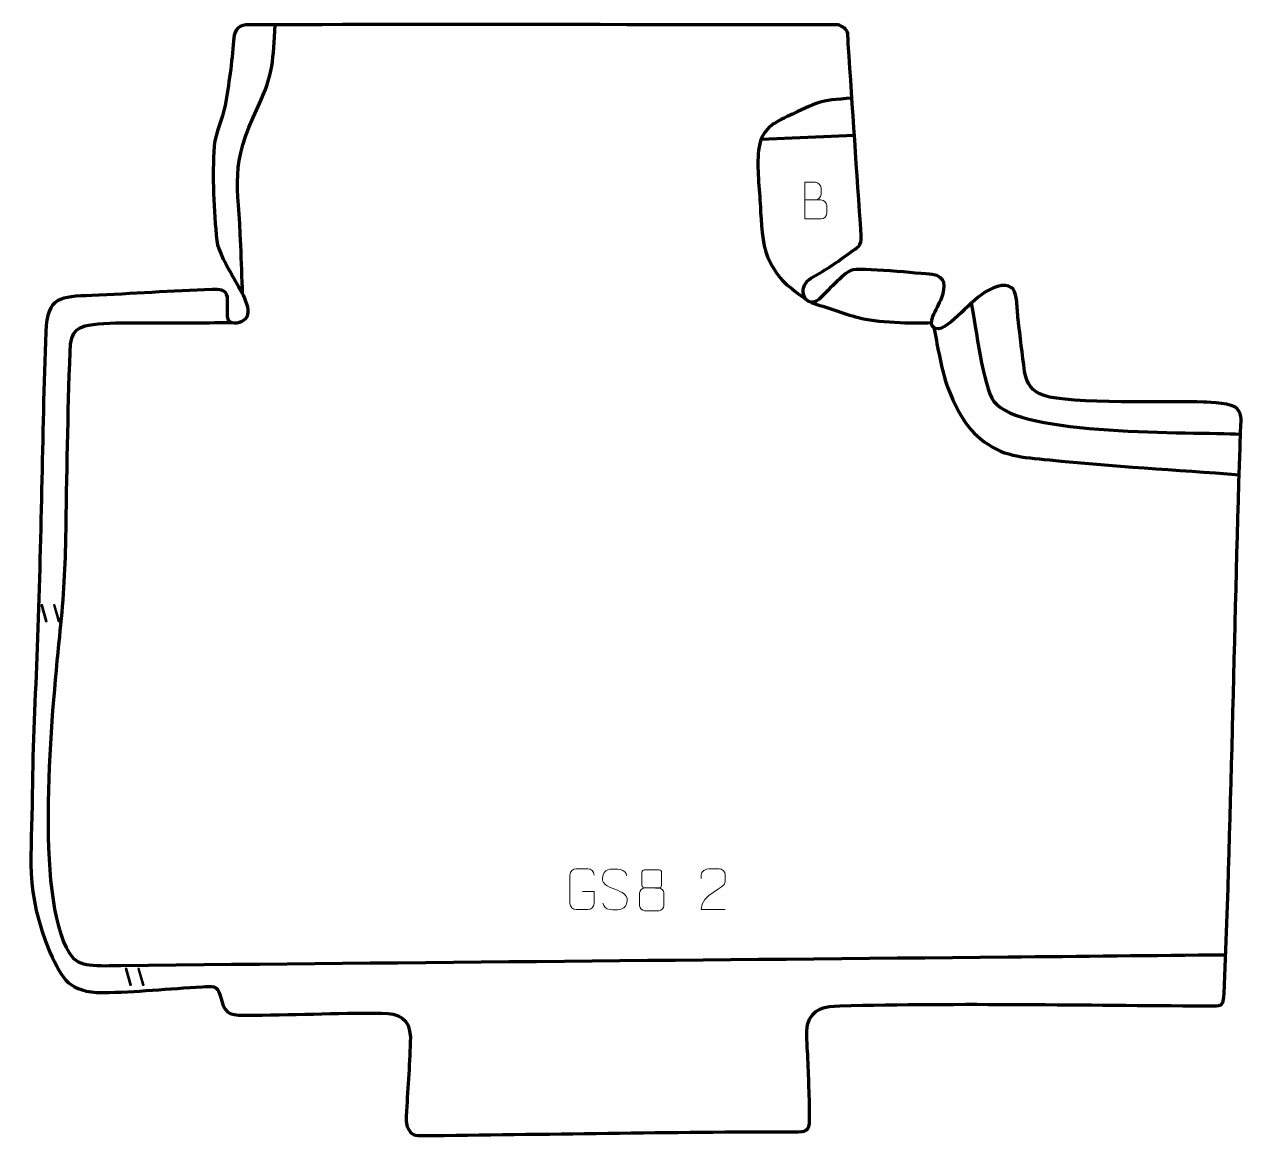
# Model space of a CAD drawing. Header units: millimetres. Extents: x 1193 to 1936, y 211 to 889.
import ezdxf

# ---------------------------------------------------------------- set-up
doc = ezdxf.new("R2010")
doc.units = ezdxf.units.MM
doc.header["$MEASUREMENT"] = 0
doc.layers.add('layer 2', color=7, linetype='Continuous')
doc.layers.add('layer 3', color=7, linetype='Continuous')

msp = doc.modelspace()

# ---------------------------------------------------------------- linework, layer by layer
at = {"layer": 'layer 2', "color": 140, "lineweight": 158}
for points, knots in [([(1326.0755, 724.4344), (1325.7067, 734.3439), (1325.338, 744.2533), (1324.9691, 754.1628), (1324.9691, 754.1628), (1323.506, 793.4727), (1317.8406, 801.7248), (1335.5223, 838.9094), (1335.5223, 838.9094), (1345.1914, 859.2435), (1344.5523, 867.448), (1345.9367, 888.8243)], [0, 0, 0, 0, 0.25, 0.25, 0.25, 0.25, 0.5, 0.5, 0.5, 0.5, 1, 1, 1, 1]), ([(1697.7647, 843.9417), (1677.2674, 842.9321), (1676.5623, 841.3492), (1658.3438, 832.8386), (1658.3438, 832.8386), (1648.055, 828.0322), (1642.1531, 824.0782), (1640.7939, 812.1303), (1640.7939, 812.1303), (1639.6509, 801.3403), (1641.3458, 788.6934), (1641.9126, 777.6813), (1641.9126, 777.6813), (1642.3389, 769.3965), (1642.9522, 754.6344), (1646.329, 747.2835), (1646.329, 747.2835), (1653.7205, 731.4483), (1658.2628, 730.3273), (1671.3836, 720.0146)], [0, 0, 0, 0, 0.16666667, 0.16666667, 0.16666667, 0.16666667, 0.33333333, 0.33333333, 0.33333333, 0.33333333, 0.5, 0.5, 0.5, 0.5, 0.66666667, 0.66666667, 0.66666667, 0.66666667, 1, 1, 1, 1]), ([(1672.8821, 719.455), (1682.3409, 716.4103), (1692.1469, 712.879), (1701.6691, 710.2291), (1701.6691, 710.2291), (1712.0256, 707.4636), (1735.414, 706.4319), (1746.3301, 707.2114)], [0, 0, 0, 0, 0.33333333, 0.33333333, 0.33333333, 0.33333333, 1, 1, 1, 1]), ([(1770.5834, 719.0513), (1773.3726, 704.2195), (1777.605, 668.4378), (1784.3899, 659.0993), (1784.3899, 659.0993), (1799.8093, 637.8765), (1905.1233, 640.6739), (1934.8082, 639.1773)], [0, 0, 0, 0, 0.33333333, 0.33333333, 0.33333333, 0.33333333, 1, 1, 1, 1]), ([(1925.7283, 321.5125), (1881.4866, 321.0688), (1837.245, 320.6222), (1793.0033, 320.1755), (1793.0033, 320.1755), (1612.5702, 318.3544), (1432.1332, 316.9031), (1251.702, 314.9163), (1251.702, 314.9163), (1245.7749, 314.8511), (1238.4879, 314.5901), (1232.7676, 315.3355), (1232.7676, 315.3355), (1227.6291, 316.0051), (1223.9043, 317.1933), (1220.6026, 322.5457), (1220.6026, 322.5457), (1198.914, 357.7062), (1209.7434, 469.0052), (1214.4857, 515.5369), (1214.4857, 515.5369), (1216.5604, 535.8939), (1218.0287, 555.0109), (1218.279, 575.5051), (1218.279, 575.5051), (1218.7559, 613.4128), (1219.5101, 651.4224), (1220.8244, 689.3095), (1220.8244, 689.3095), (1221.3053, 703.1713), (1224.9518, 705.0557), (1238.0395, 706.4415), (1238.0395, 706.4415), (1247.2735, 707.3511), (1256.5619, 707.0605), (1265.8242, 707.0662), (1265.8242, 707.0662), (1283.6274, 707.1146), (1301.4306, 707.1306), (1319.2338, 707.15)], [0, 0, 0, 0, 0.09090909, 0.09090909, 0.09090909, 0.09090909, 0.18181818, 0.18181818, 0.18181818, 0.18181818, 0.27272727, 0.27272727, 0.27272727, 0.27272727, 0.36363636, 0.36363636, 0.36363636, 0.36363636, 0.45454545, 0.45454545, 0.45454545, 0.45454545, 0.54545455, 0.54545455, 0.54545455, 0.54545455, 0.63636364, 0.63636364, 0.63636364, 0.63636364, 0.72727273, 0.72727273, 0.72727273, 0.72727273, 0.81818182, 0.81818182, 0.81818182, 0.81818182, 1, 1, 1, 1]), ([(1747.6254, 704.2325), (1749.8385, 693.8754), (1751.7485, 682.0668), (1754.6791, 672.0283), (1754.6791, 672.0283), (1758.493, 659.948), (1765.9417, 644.5812), (1775.8935, 636.4899), (1775.8935, 636.4899), (1789.7979, 625.1851), (1801.2379, 625.2079), (1818.199, 623.4452), (1818.199, 623.4452), (1856.7163, 619.4424), (1895.4097, 617.3904), (1934.0132, 614.4123)], [0, 0, 0, 0, 0.2, 0.2, 0.2, 0.2, 0.4, 0.4, 0.4, 0.4, 0.6, 0.6, 0.6, 0.6, 1, 1, 1, 1])]:
    msp.add_open_spline(points, degree=3, knots=knots, dxfattribs=at)
msp.add_open_spline([(1642.4104, 819.1101), (1642.4104, 819.1101), (1699.277, 821.4312), (1699.277, 821.4312)], degree=3, dxfattribs=at)
at = {"layer": 'layer 2', "color": 142}
for points in [[(1205.8875, 524.8421), (1205.8875, 524.8421), (1202.9802, 534.9843), (1202.9802, 534.9843), (1202.9802, 534.9843), (1202.9802, 534.9843), (1203.9459, 534.9905), (1203.9459, 534.9905), (1203.9459, 534.9905), (1203.9459, 534.9905), (1206.8532, 524.8482), (1206.8532, 524.8482), (1206.8532, 524.8482), (1206.8532, 524.8482), (1205.8875, 524.8421), (1205.8875, 524.8421)], [(1213.5169, 524.891), (1213.5169, 524.891), (1210.6097, 535.0332), (1210.6097, 535.0332), (1210.6097, 535.0332), (1210.6097, 535.0332), (1211.5753, 535.0394), (1211.5753, 535.0394), (1211.5753, 535.0394), (1211.5753, 535.0394), (1214.4826, 524.8972), (1214.4826, 524.8972), (1214.4826, 524.8972), (1214.4826, 524.8972), (1213.5169, 524.891), (1213.5169, 524.891)], [(1257.3534, 303.1602), (1257.3534, 303.1602), (1254.4461, 313.3024), (1254.4461, 313.3024), (1254.4461, 313.3024), (1254.4461, 313.3024), (1255.4118, 313.3086), (1255.4118, 313.3086), (1255.4118, 313.3086), (1255.4118, 313.3086), (1258.3191, 303.1664), (1258.3191, 303.1664), (1258.3191, 303.1664), (1258.3191, 303.1664), (1257.3534, 303.1602), (1257.3534, 303.1602)], [(1264.9828, 303.2091), (1264.9828, 303.2091), (1262.0755, 313.3514), (1262.0755, 313.3514), (1262.0755, 313.3514), (1262.0755, 313.3514), (1263.0412, 313.3575), (1263.0412, 313.3575), (1263.0412, 313.3575), (1263.0412, 313.3575), (1265.9485, 303.2153), (1265.9485, 303.2153), (1265.9485, 303.2153), (1265.9485, 303.2153), (1264.9828, 303.2091), (1264.9828, 303.2091)]]:
    msp.add_open_spline(points, degree=3, knots=[0, 0, 0, 0, 0.2, 0.2, 0.2, 0.2, 0.4, 0.4, 0.4, 0.4, 0.6, 0.6, 0.6, 0.6, 1, 1, 1, 1], dxfattribs=at)
at = {"layer": 'layer 3', "color": 242, "lineweight": 158}
msp.add_open_spline([(1689.148, 888.7848), (1691.5763, 888.1107), (1694.8446, 886.1643), (1695.2147, 883.4572), (1695.2147, 883.4572), (1695.4374, 881.8279), (1695.4455, 878.773), (1695.5657, 876.9522), (1695.5657, 876.9522), (1698.1348, 838.0763), (1700.7918, 799.2037), (1703.3733, 760.3261), (1703.3733, 760.3261), (1703.615, 753.3161), (1701.679, 753.5723), (1696.2927, 749.5905), (1696.2927, 749.5905), (1688.9582, 744.1685), (1682.0344, 739.4527), (1674.0535, 734.9975), (1674.0535, 734.9975), (1670.4572, 733.0024), (1667.7745, 730.1328), (1668.024, 725.7047), (1668.024, 725.7047), (1668.3195, 720.4617), (1673.0914, 717.3432), (1677.7379, 721.5183), (1677.7379, 721.5183), (1681.848, 725.2927), (1692.8757, 737.3881), (1697.0998, 739.0213), (1697.0998, 739.0213), (1702.2098, 740.9969), (1739.4201, 737.0909), (1746.7834, 736.5104), (1746.7834, 736.5104), (1755.28, 735.2354), (1754.9808, 729.2731), (1752.5463, 722.5237), (1752.5463, 722.5237), (1750.9718, 718.1588), (1748.8345, 714.9021), (1747.1289, 710.9142), (1747.1289, 710.9142), (1744.4425, 704.6337), (1748.9186, 701.2893), (1754.2965, 704.7535), (1754.2965, 704.7535), (1765.1675, 711.7557), (1775.1623, 727.4373), (1789.0869, 729.8108), (1789.0869, 729.8108), (1796.0207, 730.6593), (1797.6444, 725.9827), (1798.2827, 720.0286), (1798.2827, 720.0286), (1798.6685, 716.4295), (1798.784, 712.797), (1799.1914, 709.0963), (1799.1914, 709.0963), (1800.38, 698.5788), (1801.672, 687.945), (1803.0918, 677.4573), (1803.0918, 677.4573), (1804.2244, 669.8613), (1807.5895, 665.2694), (1814.9955, 662.6509), (1814.9955, 662.6509), (1829.6191, 657.4805), (1893.4784, 659.2228), (1912.2128, 658.7284), (1912.2128, 658.7284), (1916.8566, 658.5525), (1929.8556, 658.096), (1932.8319, 654.5957), (1932.8319, 654.5957), (1936.097, 650.7558), (1935.0438, 646.1461), (1934.8875, 641.53), (1934.8875, 641.53), (1931.0181, 527.2411), (1929.6134, 412.1941), (1924.7795, 297.9832), (1924.7795, 297.9832), (1924.5444, 292.4287), (1923.7335, 291.1041), (1921.4574, 290.7121), (1921.4574, 290.7121), (1919.7471, 290.4177), (1917.2438, 290.5042), (1913.3442, 290.5247), (1913.3442, 290.5247), (1839.7697, 290.9005), (1763.9097, 292.4044), (1690.4813, 290.5291), (1690.4813, 290.5291), (1681.5924, 290.3021), (1673.2697, 289.0298), (1670.7492, 279.0954), (1670.7492, 279.0954), (1669.7181, 275.0317), (1670.5931, 265.4481), (1670.7684, 260.7592), (1670.7684, 260.7592), (1671.2637, 247.6272), (1672.0085, 234.1827), (1671.9775, 221.0632), (1671.9775, 221.0632), (1671.9609, 214.0267), (1669.42, 213.7384), (1663.0581, 213.7427), (1663.0581, 213.7427), (1587.0745, 213.794), (1510.7507, 212.0988), (1434.7281, 211.4218), (1434.7281, 211.4218), (1430.289, 211.3823), (1428.3958, 212.4262), (1426.5385, 216.7043), (1426.5385, 216.7043), (1425.3698, 219.3964), (1425.9599, 223.4071), (1426.0911, 226.3314), (1426.0911, 226.3314), (1426.7903, 241.1597), (1428.1575, 256.5776), (1428.3868, 271.3299), (1428.3868, 271.3299), (1428.058, 283.0705), (1421.4702, 286.0367), (1410.7959, 286.1089), (1410.7959, 286.1089), (1383.2444, 286.2952), (1355.2199, 284.8707), (1327.5328, 284.764), (1327.5328, 284.764), (1316.44, 284.8055), (1315.0331, 286.4771), (1312.3149, 296.8808), (1312.3149, 296.8808), (1310.555, 303.6169), (1307.3379, 302.4787), (1301.5989, 302.1564), (1301.5989, 302.1564), (1281.2876, 301.0159), (1260.9176, 298.9005), (1240.5842, 298.565), (1240.5842, 298.565), (1220.2403, 299.0177), (1216.5779, 306.0609), (1208.4156, 323.2982), (1208.4156, 323.2982), (1192.9355, 360.3355), (1197.4763, 381.6715), (1197.764, 419.8229), (1197.764, 419.8229), (1197.9639, 450.5412), (1199.5999, 478.7677), (1200.7734, 509.0462), (1200.7734, 509.0462), (1203.2756, 573.603), (1203.6479, 637.0276), (1206.0125, 701.5878), (1206.0125, 701.5878), (1206.8015, 723.1286), (1214.8233, 722.9168), (1234.0347, 723.6981), (1234.0347, 723.6981), (1258.5019, 724.7102), (1283.0585, 726.5431), (1307.493, 727.3415), (1307.493, 727.3415), (1311.3397, 727.4102), (1316.0975, 727.5372), (1316.7644, 722.803), (1316.7644, 722.803), (1316.9748, 719.9788), (1316.3286, 710.0925), (1317.5452, 708.3819), (1317.5452, 708.3819), (1319.5367, 705.5817), (1325.6186, 706.9208), (1327.7647, 709.467), (1327.7647, 709.467), (1332.981, 715.6559), (1323.537, 728.4774), (1320.1169, 735.0822), (1320.1169, 735.0822), (1316.8497, 741.2985), (1311.0822, 750.3724), (1310.2901, 757.1985), (1310.2901, 757.1985), (1308.4671, 775.3818), (1307.3515, 796.5708), (1308.7638, 814.7557), (1308.7638, 814.7557), (1309.5673, 823.4183), (1313.7338, 830.9883), (1315.3382, 839.6714), (1315.3382, 839.6714), (1317.6346, 852.099), (1319.67, 866.2714), (1320.4536, 878.867), (1320.4536, 878.867), (1320.7292, 883.8796), (1322.3703, 888.4201), (1328.1133, 888.7312), (1328.1133, 888.7312), (1333.8564, 889.0424), (1689.148, 888.7848), (1689.148, 888.7848)], degree=3, knots=[0, 0, 0, 0, 0.01851852, 0.01851852, 0.01851852, 0.01851852, 0.03703704, 0.03703704, 0.03703704, 0.03703704, 0.05555556, 0.05555556, 0.05555556, 0.05555556, 0.07407407, 0.07407407, 0.07407407, 0.07407407, 0.09259259, 0.09259259, 0.09259259, 0.09259259, 0.11111111, 0.11111111, 0.11111111, 0.11111111, 0.12962963, 0.12962963, 0.12962963, 0.12962963, 0.14814815, 0.14814815, 0.14814815, 0.14814815, 0.16666667, 0.16666667, 0.16666667, 0.16666667, 0.18518519, 0.18518519, 0.18518519, 0.18518519, 0.2037037, 0.2037037, 0.2037037, 0.2037037, 0.22222222, 0.22222222, 0.22222222, 0.22222222, 0.24074074, 0.24074074, 0.24074074, 0.24074074, 0.25925926, 0.25925926, 0.25925926, 0.25925926, 0.27777778, 0.27777778, 0.27777778, 0.27777778, 0.2962963, 0.2962963, 0.2962963, 0.2962963, 0.31481481, 0.31481481, 0.31481481, 0.31481481, 0.33333333, 0.33333333, 0.33333333, 0.33333333, 0.35185185, 0.35185185, 0.35185185, 0.35185185, 0.37037037, 0.37037037, 0.37037037, 0.37037037, 0.38888889, 0.38888889, 0.38888889, 0.38888889, 0.40740741, 0.40740741, 0.40740741, 0.40740741, 0.42592593, 0.42592593, 0.42592593, 0.42592593, 0.44444444, 0.44444444, 0.44444444, 0.44444444, 0.46296296, 0.46296296, 0.46296296, 0.46296296, 0.48148148, 0.48148148, 0.48148148, 0.48148148, 0.5, 0.5, 0.5, 0.5, 0.51851852, 0.51851852, 0.51851852, 0.51851852, 0.53703704, 0.53703704, 0.53703704, 0.53703704, 0.55555556, 0.55555556, 0.55555556, 0.55555556, 0.57407407, 0.57407407, 0.57407407, 0.57407407, 0.59259259, 0.59259259, 0.59259259, 0.59259259, 0.61111111, 0.61111111, 0.61111111, 0.61111111, 0.62962963, 0.62962963, 0.62962963, 0.62962963, 0.64814815, 0.64814815, 0.64814815, 0.64814815, 0.66666667, 0.66666667, 0.66666667, 0.66666667, 0.68518519, 0.68518519, 0.68518519, 0.68518519, 0.7037037, 0.7037037, 0.7037037, 0.7037037, 0.72222222, 0.72222222, 0.72222222, 0.72222222, 0.74074074, 0.74074074, 0.74074074, 0.74074074, 0.75925926, 0.75925926, 0.75925926, 0.75925926, 0.77777778, 0.77777778, 0.77777778, 0.77777778, 0.7962963, 0.7962963, 0.7962963, 0.7962963, 0.81481481, 0.81481481, 0.81481481, 0.81481481, 0.83333333, 0.83333333, 0.83333333, 0.83333333, 0.85185185, 0.85185185, 0.85185185, 0.85185185, 0.87037037, 0.87037037, 0.87037037, 0.87037037, 0.88888889, 0.88888889, 0.88888889, 0.88888889, 0.90740741, 0.90740741, 0.90740741, 0.90740741, 0.92592593, 0.92592593, 0.92592593, 0.92592593, 0.94444444, 0.94444444, 0.94444444, 0.94444444, 0.96296296, 0.96296296, 0.96296296, 0.96296296, 1, 1, 1, 1], dxfattribs=at)
at = {"layer": 'layer 3', "color": 250, "lineweight": 9}
for points, knots in [([(1669.0855, 781.9782), (1672.3445, 781.9786), (1675.6039, 781.9786), (1678.8636, 781.9782), (1678.8636, 781.9782), (1680.6329, 781.9627), (1682.3558, 780.4077), (1682.3558, 778.5719), (1682.3558, 778.5719), (1682.3555, 777.5611), (1682.3555, 774.8298), (1682.3558, 773.8187), (1682.3558, 773.8187), (1682.3717, 772.1546), (1680.9904, 770.3508), (1678.911, 770.366), (1678.911, 770.366), (1675.651, 770.3663), (1672.3913, 770.3663), (1669.132, 770.366), (1669.132, 770.366), (1669.132, 777.8164), (1669.132, 785.2665), (1669.132, 792.7163), (1669.132, 792.7163), (1671.2581, 792.7163), (1673.3845, 792.7163), (1675.511, 792.7163), (1675.511, 792.7163), (1677.0165, 792.7321), (1678.8945, 791.0209), (1678.9104, 789.2632), (1678.9104, 789.2632), (1678.91, 787.4126), (1678.91, 787.2819), (1678.9104, 785.431), (1678.9104, 785.431), (1678.9258, 783.5804), (1677.2649, 781.9627), (1675.4645, 781.9782)], [0, 0, 0, 0, 0.09090909, 0.09090909, 0.09090909, 0.09090909, 0.18181818, 0.18181818, 0.18181818, 0.18181818, 0.27272727, 0.27272727, 0.27272727, 0.27272727, 0.36363636, 0.36363636, 0.36363636, 0.36363636, 0.45454545, 0.45454545, 0.45454545, 0.45454545, 0.54545455, 0.54545455, 0.54545455, 0.54545455, 0.63636364, 0.63636364, 0.63636364, 0.63636364, 0.72727273, 0.72727273, 0.72727273, 0.72727273, 0.81818182, 0.81818182, 0.81818182, 0.81818182, 1, 1, 1, 1]), ([(1533.3848, 360.1834), (1533.3848, 360.1834), (1540.5529, 360.1834), (1540.5529, 360.1834), (1540.5529, 360.1834), (1540.5529, 360.1834), (1540.5529, 353.0153), (1540.5529, 353.0153), (1540.5529, 353.0153), (1540.4132, 350.6919), (1538.736, 349.2123), (1536.5882, 349.2015), (1536.5882, 349.2015), (1534.2564, 349.2019), (1531.9244, 349.2019), (1529.5929, 349.2015), (1529.5929, 349.2015), (1527.668, 349.0961), (1525.6958, 350.9806), (1525.707, 352.9979), (1525.707, 352.9979), (1525.7074, 358.768), (1525.7074, 364.5377), (1525.707, 370.307), (1525.707, 370.307), (1525.7112, 372.4451), (1527.458, 374.1643), (1529.6103, 374.1509), (1529.6103, 374.1509), (1531.936, 374.1509), (1534.2621, 374.1509), (1536.5882, 374.1509), (1536.5882, 374.1509), (1538.5349, 374.1863), (1540.5263, 372.6948), (1540.5529, 370.2571)], [0, 0, 0, 0, 0.1, 0.1, 0.1, 0.1, 0.2, 0.2, 0.2, 0.2, 0.3, 0.3, 0.3, 0.3, 0.4, 0.4, 0.4, 0.4, 0.5, 0.5, 0.5, 0.5, 0.6, 0.6, 0.6, 0.6, 0.7, 0.7, 0.7, 0.7, 0.8, 0.8, 0.8, 0.8, 1, 1, 1, 1]), ([(1553.1299, 361.6745), (1548.8816, 363.1449), (1543.9735, 364.9407), (1545.9786, 370.461), (1545.9786, 370.461), (1547.4821, 374.6009), (1552.6957, 374.2124), (1556.2993, 373.6113), (1556.2993, 373.6113), (1559.1599, 373.1341), (1560.0246, 371.9209), (1560.3352, 369.8368)], [0, 0, 0, 0, 0.25, 0.25, 0.25, 0.25, 0.5, 0.5, 0.5, 0.5, 1, 1, 1, 1]), ([(1569.6685, 371.9896), (1569.6685, 369.7766), (1569.6685, 366.0943), (1569.6685, 363.881), (1569.6685, 363.881), (1569.6835, 363.3736), (1570.4909, 362.4422), (1571.191, 362.4434), (1571.191, 362.4434), (1574.1609, 362.4436), (1577.1311, 362.3587), (1580.1015, 362.3584), (1580.1015, 362.3584), (1580.8986, 362.3626), (1581.6193, 363.1529), (1581.6167, 363.8736), (1581.6167, 363.8736), (1581.6164, 366.0896), (1581.6164, 369.7743), (1581.6167, 371.9896), (1581.6167, 371.9896), (1581.5982, 372.7004), (1580.9868, 373.4608), (1580.1529, 373.4534), (1580.1529, 373.4534), (1577.1358, 373.4531), (1574.1189, 373.4531), (1571.1023, 373.4534), (1571.1023, 373.4534), (1570.4759, 373.461), (1569.6518, 372.75), (1569.6685, 371.9896)], [0, 0, 0, 0, 0.11111111, 0.11111111, 0.11111111, 0.11111111, 0.22222222, 0.22222222, 0.22222222, 0.22222222, 0.33333333, 0.33333333, 0.33333333, 0.33333333, 0.44444444, 0.44444444, 0.44444444, 0.44444444, 0.55555556, 0.55555556, 0.55555556, 0.55555556, 0.66666667, 0.66666667, 0.66666667, 0.66666667, 0.77777778, 0.77777778, 0.77777778, 0.77777778, 1, 1, 1, 1]), ([(1620.5013, 349.1873), (1615.5869, 349.1876), (1610.6725, 349.1876), (1605.7584, 349.1873), (1605.7584, 349.1873), (1605.7584, 359.1196), (1620.4094, 361.7608), (1620.5013, 366.0711), (1620.5013, 366.0711), (1620.501, 367.4952), (1620.501, 368.9189), (1620.5013, 370.3422), (1620.5013, 370.3422), (1620.4844, 372.4193), (1618.3616, 374.1441), (1616.6906, 374.1614), (1616.6906, 374.1614), (1614.6174, 374.161), (1612.5445, 374.161), (1610.4721, 374.1614), (1610.4721, 374.1614), (1608.65, 374.1779), (1605.8253, 372.3858), (1605.7584, 370.2922), (1605.7584, 370.2922), (1605.7584, 370.2922), (1605.7584, 368.2374), (1605.7584, 368.2374)], [0, 0, 0, 0, 0.125, 0.125, 0.125, 0.125, 0.25, 0.25, 0.25, 0.25, 0.375, 0.375, 0.375, 0.375, 0.5, 0.5, 0.5, 0.5, 0.625, 0.625, 0.625, 0.625, 0.75, 0.75, 0.75, 0.75, 1, 1, 1, 1]), ([(1553.1299, 361.6744), (1557.1485, 360.0277), (1562.178, 358.1394), (1560.344, 352.7791), (1560.344, 352.7791), (1558.8842, 348.5127), (1553.9734, 348.7694), (1550.2473, 349.3241), (1550.2473, 349.3241), (1547.4973, 349.7339), (1546.2764, 350.9474), (1545.8984, 353.0596)], [0, 0, 0, 0, 0.25, 0.25, 0.25, 0.25, 0.5, 0.5, 0.5, 0.5, 1, 1, 1, 1]), ([(1568.2097, 359.4714), (1568.2097, 356.3006), (1568.2097, 354.5985), (1568.2097, 351.4271), (1568.2097, 351.4271), (1568.2012, 350.2052), (1569.8991, 348.5125), (1571.1517, 348.504), (1571.1517, 348.504), (1574.1348, 348.5043), (1577.1181, 348.5043), (1580.1015, 348.504), (1580.1015, 348.504), (1581.4248, 348.5157), (1583.0452, 350.1373), (1583.0341, 351.4365), (1583.0341, 351.4365), (1583.0338, 354.6047), (1583.0338, 356.3035), (1583.0341, 359.4714), (1583.0341, 359.4714), (1582.9644, 360.8518), (1581.3866, 362.4304), (1580.0812, 362.4243), (1580.0812, 362.4243), (1577.1046, 362.424), (1574.128, 362.424), (1571.1517, 362.4243), (1571.1517, 362.4243), (1570.0722, 362.4307), (1568.2259, 360.8518), (1568.2097, 359.4714)], [0, 0, 0, 0, 0.11111111, 0.11111111, 0.11111111, 0.11111111, 0.22222222, 0.22222222, 0.22222222, 0.22222222, 0.33333333, 0.33333333, 0.33333333, 0.33333333, 0.44444444, 0.44444444, 0.44444444, 0.44444444, 0.55555556, 0.55555556, 0.55555556, 0.55555556, 0.66666667, 0.66666667, 0.66666667, 0.66666667, 0.77777778, 0.77777778, 0.77777778, 0.77777778, 1, 1, 1, 1])]:
    msp.add_open_spline(points, degree=3, knots=knots, dxfattribs=at)

doc.saveas('drawing.dxf')
